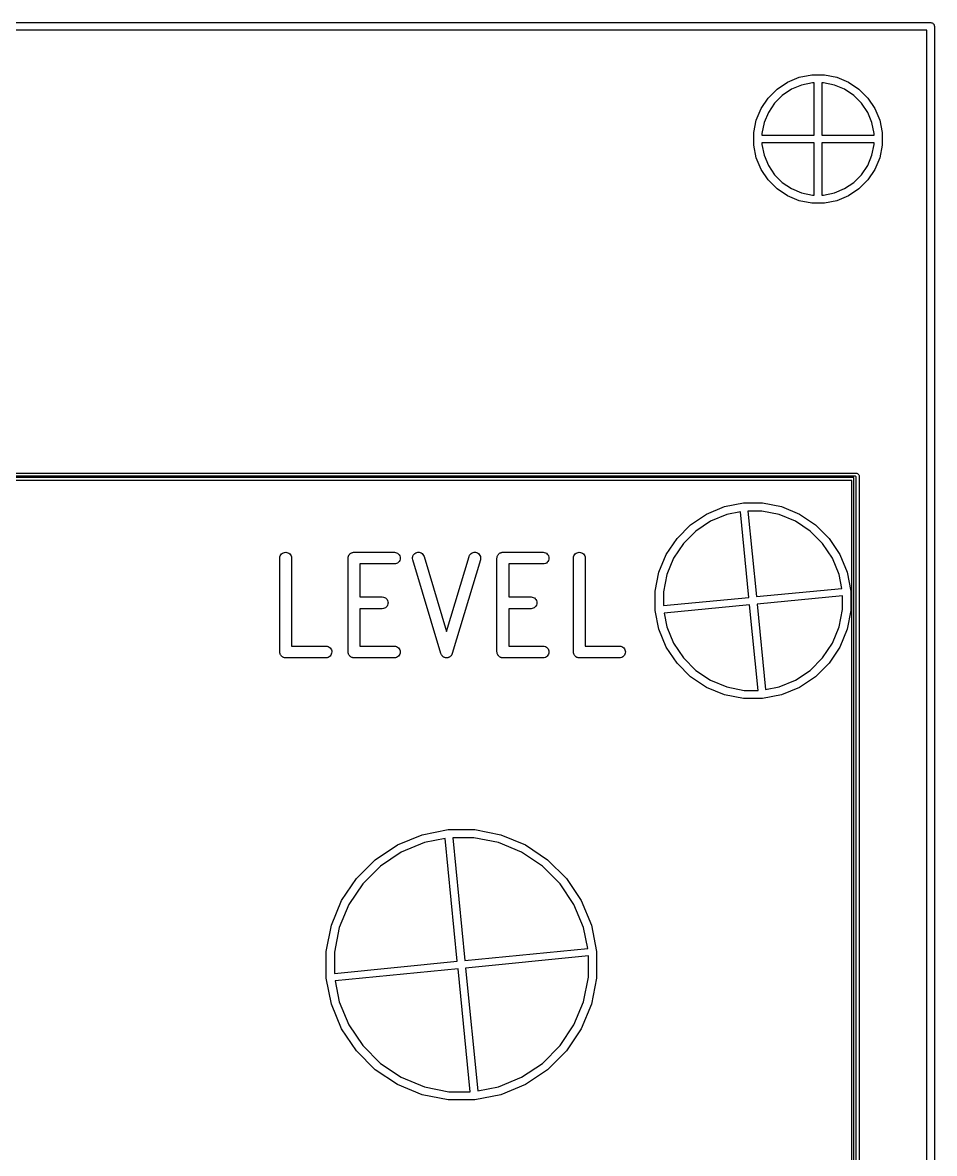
# Model space of a CAD drawing. Extents: x 17 to 118, y -205 to -5.
# Drawn here: x 93.23 to 117.52, y -34.71 to -4.58 of the extents above; entities that cross this region are included whole.
import ezdxf

# ---------------------------------------------------------------- set-up
doc = ezdxf.new("R2010")
doc.units = 0
doc.layers.add('BLACK', color=7, linetype='CONTINUOUS')

msp = doc.modelspace()

# ---------------------------------------------------------------- linework, layer by layer
at = {"layer": 'BLACK', "linetype": 'CONTINUOUS'}
for p, q in [((17.4266, -4.5816), (117.417, -4.5816)), ((117.322, -4.7816), (17.5217, -4.7816)), ((117.322, -204.582), (117.322, -4.7816)), ((117.417, -4.5816), (117.422, -4.5811)), ((117.422, -4.5811), (117.427, -4.5816)), ((117.427, -4.5816), (117.441, -4.5831)), ((117.441, -4.5831), (117.46, -4.5888)), ((117.46, -4.5888), (117.478, -4.5981)), ((117.478, -4.5981), (117.493, -4.6106)), ((117.493, -4.6106), (117.505, -4.6258)), ((117.505, -4.6258), (117.515, -4.6432)), ((117.515, -4.6432), (117.52, -4.662)), ((117.52, -4.662), (117.522, -4.6816)), ((117.522, -4.6816), (117.522, -4.6865)), ((117.522, -4.6865), (117.522, -204.677)), ((113.922, -6.0357), (114.253, -5.9699)), ((114.253, -5.9699), (114.59, -5.9699)), ((114.59, -5.9699), (114.921, -6.0357)), ((113.331, -6.352), (113.611, -6.1647)), ((113.611, -6.1647), (113.922, -6.0357)), ((113.986, -6.2462), (113.715, -6.3587)), ((114.275, -6.1888), (113.986, -6.2462)), ((114.322, -6.1888), (114.275, -6.1888)), ((114.322, -7.5816), (114.322, -6.1888)), ((114.522, -6.1888), (114.522, -7.5816)), ((114.569, -6.1888), (114.522, -6.1888)), ((114.857, -6.2462), (114.569, -6.1888)), ((115.129, -6.3587), (114.857, -6.2462)), ((114.921, -6.0357), (115.233, -6.1647)), ((115.233, -6.1647), (115.513, -6.352)), ((112.905, -6.8708), (113.092, -6.5905)), ((113.092, -6.5905), (113.331, -6.352)), ((113.47, -6.5221), (113.262, -6.73)), ((113.715, -6.3587), (113.47, -6.5221)), ((115.373, -6.5221), (115.129, -6.3587)), ((115.581, -6.73), (115.373, -6.5221)), ((115.513, -6.352), (115.751, -6.5905)), ((115.751, -6.5905), (115.939, -6.8708)), ((112.776, -7.1823), (112.905, -6.8708)), ((113.262, -6.73), (113.099, -6.9745)), ((115.745, -6.9745), (115.581, -6.73)), ((115.939, -6.8708), (116.068, -7.1823)), ((112.71, -7.513), (112.776, -7.1823)), ((113.099, -6.9745), (112.986, -7.2462)), ((115.857, -7.2462), (115.745, -6.9745)), ((116.068, -7.1823), (116.133, -7.513)), ((112.71, -7.8502), (112.71, -7.513)), ((112.986, -7.2462), (112.929, -7.5346)), ((115.914, -7.5346), (115.857, -7.2462)), ((116.133, -7.513), (116.133, -7.8502)), ((112.929, -7.5346), (112.929, -7.5816)), ((112.929, -7.5816), (114.322, -7.5816)), ((112.929, -7.7816), (112.929, -7.8286)), ((114.322, -7.7816), (112.929, -7.7816)), ((112.929, -7.8286), (112.986, -8.1171)), ((114.322, -9.1744), (114.322, -7.7816)), ((114.522, -7.5816), (115.914, -7.5816)), ((114.522, -7.7816), (114.522, -9.1744)), ((115.914, -7.7816), (114.522, -7.7816)), ((115.857, -8.1171), (115.914, -7.8286)), ((115.914, -7.5816), (115.914, -7.5346)), ((115.914, -7.8286), (115.914, -7.7816)), ((112.776, -8.1809), (112.71, -7.8502)), ((112.986, -8.1171), (113.099, -8.3887)), ((115.745, -8.3887), (115.857, -8.1171)), ((116.133, -7.8502), (116.068, -8.1809)), ((112.905, -8.4924), (112.776, -8.1809)), ((113.099, -8.3887), (113.262, -8.6332)), ((115.581, -8.6332), (115.745, -8.3887)), ((116.068, -8.1809), (115.939, -8.4924)), ((113.092, -8.7728), (112.905, -8.4924)), ((113.262, -8.6332), (113.47, -8.8411)), ((115.373, -8.8411), (115.581, -8.6332)), ((115.939, -8.4924), (115.751, -8.7728)), ((113.331, -9.0112), (113.092, -8.7728)), ((113.611, -9.1985), (113.331, -9.0112)), ((113.47, -8.8411), (113.715, -9.0045)), ((113.715, -9.0045), (113.986, -9.117)), ((114.857, -9.117), (115.129, -9.0045)), ((115.129, -9.0045), (115.373, -8.8411)), ((115.513, -9.0112), (115.233, -9.1985)), ((115.751, -8.7728), (115.513, -9.0112)), ((113.922, -9.3276), (113.611, -9.1985)), ((114.253, -9.3933), (113.922, -9.3276)), ((113.986, -9.117), (114.275, -9.1744)), ((114.275, -9.1744), (114.322, -9.1744)), ((114.522, -9.1744), (114.569, -9.1744)), ((114.569, -9.1744), (114.857, -9.117)), ((114.921, -9.3276), (114.59, -9.3933)), ((115.233, -9.1985), (114.921, -9.3276)), ((114.59, -9.3933), (114.253, -9.3933)), ((19.4266, -16.5816), (115.417, -16.5816)), ((19.4312, -16.655), (115.399, -16.655)), ((115.375, -16.705), (19.455, -16.705)), ((115.322, -16.7816), (19.5217, -16.7816)), ((115.322, -128.789), (115.322, -16.7816)), ((115.375, -142.215), (115.375, -16.705)), ((115.399, -16.655), (115.4, -16.6549)), ((115.4, -16.6549), (115.401, -16.655)), ((115.401, -16.655), (115.401, -16.655)), ((115.401, -16.655), (115.405, -16.6554)), ((115.405, -16.6554), (115.41, -16.6568)), ((115.41, -16.6568), (115.414, -16.6591)), ((115.414, -16.6591), (115.418, -16.6622)), ((115.417, -16.5816), (115.422, -16.5811)), ((115.418, -16.6622), (115.421, -16.666)), ((115.421, -16.666), (115.423, -16.6704)), ((115.422, -16.5811), (115.427, -16.5816)), ((115.423, -16.6704), (115.425, -16.6751)), ((115.425, -16.6751), (115.425, -16.68)), ((115.425, -16.68), (115.425, -16.6812)), ((115.425, -16.6812), (115.425, -142.239)), ((115.427, -16.5816), (115.441, -16.5831)), ((115.441, -16.5831), (115.46, -16.5888)), ((115.46, -16.5888), (115.478, -16.5981)), ((115.478, -16.5981), (115.493, -16.6106)), ((115.493, -16.6106), (115.505, -16.6258)), ((115.505, -16.6258), (115.515, -16.6432)), ((115.515, -16.6432), (115.52, -16.662)), ((115.52, -16.662), (115.522, -16.6816)), ((115.522, -16.6816), (115.522, -16.6865)), ((115.522, -16.6865), (115.522, -128.884)), ((111.929, -17.4775), (112.433, -17.3773)), ((112.433, -17.3773), (112.947, -17.3773)), ((112.947, -17.3773), (113.45, -17.4775)), ((111.028, -17.9594), (111.455, -17.6741)), ((111.455, -17.6741), (111.929, -17.4775)), ((111.993, -17.6881), (111.558, -17.8681)), ((112.356, -17.6159), (111.993, -17.6881)), ((112.58, -19.8947), (112.356, -17.6159)), ((112.555, -17.5963), (112.78, -19.8757)), ((112.925, -17.5963), (112.555, -17.5963)), ((113.387, -17.6881), (112.925, -17.5963)), ((113.821, -17.8681), (113.387, -17.6881)), ((113.45, -17.4775), (113.925, -17.6741)), ((113.925, -17.6741), (114.352, -17.9594)), ((110.665, -18.3226), (111.028, -17.9594)), ((111.558, -17.8681), (111.167, -18.1295)), ((114.212, -18.1295), (113.821, -17.8681)), ((114.352, -17.9594), (114.715, -18.3226)), ((110.379, -18.7497), (110.665, -18.3226)), ((111.167, -18.1295), (110.835, -18.4622)), ((114.545, -18.4622), (114.212, -18.1295)), ((114.715, -18.3226), (115, -18.7497)), ((110.835, -18.4622), (110.573, -18.8534)), ((114.806, -18.8534), (114.545, -18.4622)), ((100.084, -18.8469), (100.087, -18.8166)), ((100.084, -18.8491), (100.084, -18.8469)), ((100.084, -21.3491), (100.084, -18.8491)), ((100.087, -18.8166), (100.096, -18.7875)), ((100.096, -18.7875), (100.111, -18.7608)), ((100.111, -18.7608), (100.131, -18.7374)), ((100.131, -18.7374), (100.154, -18.7183)), ((100.154, -18.7183), (100.181, -18.7042)), ((100.181, -18.7042), (100.211, -18.6956)), ((100.211, -18.6956), (100.241, -18.6928)), ((100.241, -18.6928), (100.271, -18.696)), ((100.271, -18.696), (100.3, -18.705)), ((100.3, -18.705), (100.327, -18.7195)), ((100.327, -18.7195), (100.351, -18.739)), ((100.351, -18.739), (100.37, -18.7626)), ((100.37, -18.7626), (100.384, -18.7895)), ((100.384, -18.7895), (100.393, -18.8187)), ((100.393, -18.8187), (100.396, -18.8491)), ((100.396, -18.8491), (100.396, -21.1928)), ((101.905, -18.8469), (101.907, -18.8322)), ((101.905, -18.8479), (101.905, -18.8469)), ((101.905, -18.848), (101.905, -18.8479)), ((101.905, -18.8491), (101.905, -18.848)), ((101.905, -18.848), (101.905, -18.848)), ((101.905, -21.3491), (101.905, -18.8491)), ((101.907, -18.8322), (101.908, -18.8176)), ((101.908, -18.8171), (101.909, -18.8166)), ((101.908, -18.8176), (101.908, -18.8171)), ((101.909, -18.8166), (101.913, -18.8025)), ((101.913, -18.8025), (101.917, -18.7885)), ((101.917, -18.7885), (101.918, -18.788)), ((101.918, -18.7875), (101.925, -18.7746)), ((101.918, -18.788), (101.918, -18.7875)), ((101.925, -18.7746), (101.932, -18.7617)), ((101.932, -18.7608), (101.942, -18.7495)), ((101.932, -18.7613), (101.932, -18.7608)), ((101.932, -18.7617), (101.932, -18.7613)), ((101.942, -18.7495), (101.951, -18.7382)), ((101.951, -18.7382), (101.952, -18.7378)), ((101.952, -18.7374), (101.963, -18.7282)), ((101.952, -18.7378), (101.952, -18.7374)), ((101.963, -18.7282), (101.975, -18.7189)), ((101.975, -18.7187), (101.976, -18.7183)), ((101.975, -18.7189), (101.975, -18.7187)), ((101.976, -18.7183), (101.989, -18.7115)), ((101.989, -18.7115), (102.002, -18.7046)), ((102.002, -18.7044), (102.003, -18.7042)), ((102.002, -18.7046), (102.002, -18.7044)), ((102.003, -18.7042), (102.017, -18.7)), ((102.017, -18.7), (102.031, -18.6958)), ((102.031, -18.6958), (102.032, -18.6957)), ((102.032, -18.6956), (102.047, -18.6942)), ((102.032, -18.6957), (102.032, -18.6956)), ((102.047, -18.6942), (102.061, -18.6928)), ((102.061, -18.6928), (103.133, -18.6928)), ((103.133, -18.6928), (103.135, -18.6928)), ((103.135, -18.6928), (103.165, -18.6962)), ((103.165, -18.6962), (103.194, -18.7054)), ((103.219, -18.9792), (103.192, -18.9935)), ((103.194, -18.7054), (103.221, -18.7201)), ((103.243, -18.9599), (103.219, -18.9792)), ((103.221, -18.7201), (103.244, -18.7397)), ((103.262, -18.9364), (103.243, -18.9599)), ((103.244, -18.7397), (103.264, -18.7635)), ((103.277, -18.9096), (103.262, -18.9364)), ((103.264, -18.7635), (103.278, -18.7905)), ((103.286, -18.8805), (103.277, -18.9096)), ((103.278, -18.7905), (103.286, -18.8198)), ((103.286, -18.8198), (103.289, -18.8501)), ((103.289, -18.8501), (103.286, -18.8805)), ((103.62, -18.8314), (103.627, -18.8015)), ((103.62, -18.8619), (103.62, -18.8314)), ((103.625, -18.8919), (103.62, -18.8619)), ((103.626, -18.894), (103.625, -18.8919)), ((104.376, -21.394), (103.626, -18.894)), ((103.627, -18.8015), (103.639, -18.7735)), ((103.639, -18.7735), (103.656, -18.7484)), ((103.656, -18.7484), (103.678, -18.7271)), ((103.678, -18.7271), (103.703, -18.7105)), ((103.703, -18.7105), (103.732, -18.6991)), ((103.732, -18.6991), (103.762, -18.6934)), ((103.762, -18.6934), (103.792, -18.6937)), ((103.792, -18.6937), (103.822, -18.6999)), ((103.822, -18.6999), (103.85, -18.7117)), ((103.85, -18.7117), (103.875, -18.7288)), ((103.875, -18.7288), (103.897, -18.7505)), ((103.897, -18.7505), (103.914, -18.7759)), ((103.914, -18.7759), (103.925, -18.8042)), ((103.925, -18.8042), (104.526, -20.8053)), ((104.526, -20.8053), (105.126, -18.8042)), ((105.425, -18.894), (104.675, -21.394)), ((105.126, -18.8042), (105.127, -18.8021)), ((105.127, -18.8021), (105.139, -18.774)), ((105.139, -18.774), (105.156, -18.7488)), ((105.156, -18.7488), (105.178, -18.7275)), ((105.178, -18.7275), (105.203, -18.7107)), ((105.203, -18.7107), (105.231, -18.6992)), ((105.231, -18.6992), (105.261, -18.6935)), ((105.261, -18.6935), (105.292, -18.6936)), ((105.292, -18.6936), (105.322, -18.6997)), ((105.322, -18.6997), (105.35, -18.7115)), ((105.35, -18.7115), (105.375, -18.7285)), ((105.375, -18.7285), (105.397, -18.7501)), ((105.397, -18.7501), (105.413, -18.7755)), ((105.413, -18.7755), (105.425, -18.8036)), ((105.425, -18.8036), (105.431, -18.8335)), ((105.431, -18.864), (105.425, -18.894)), ((105.431, -18.8335), (105.431, -18.864)), ((105.869, -18.8469), (105.871, -18.8322)), ((105.869, -18.8479), (105.869, -18.8469)), ((105.869, -18.848), (105.869, -18.8479)), ((105.869, -18.8491), (105.869, -18.848)), ((105.869, -18.848), (105.869, -18.848)), ((105.869, -21.3491), (105.869, -18.8491)), ((105.871, -18.8322), (105.873, -18.8176)), ((105.873, -18.8166), (105.877, -18.8025)), ((105.873, -18.8171), (105.873, -18.8166)), ((105.873, -18.8176), (105.873, -18.8171)), ((105.877, -18.8025), (105.882, -18.7885)), ((105.882, -18.7875), (105.889, -18.7746)), ((105.882, -18.788), (105.882, -18.7875)), ((105.882, -18.7885), (105.882, -18.788)), ((105.889, -18.7746), (105.896, -18.7617)), ((105.896, -18.7613), (105.897, -18.7608)), ((105.896, -18.7617), (105.896, -18.7613)), ((105.897, -18.7608), (105.906, -18.7495)), ((105.906, -18.7495), (105.916, -18.7382)), ((105.916, -18.7374), (105.928, -18.7282)), ((105.916, -18.7378), (105.916, -18.7374)), ((105.916, -18.7382), (105.916, -18.7378)), ((105.928, -18.7282), (105.939, -18.7189)), ((105.939, -18.7189), (105.94, -18.7187)), ((105.94, -18.7183), (105.953, -18.7115)), ((105.94, -18.7187), (105.94, -18.7183)), ((105.953, -18.7115), (105.966, -18.7046)), ((105.966, -18.7046), (105.967, -18.7044)), ((105.967, -18.7042), (105.981, -18.7)), ((105.967, -18.7044), (105.967, -18.7042)), ((105.981, -18.7), (105.995, -18.6958)), ((105.995, -18.6958), (105.996, -18.6957)), ((105.996, -18.6956), (106.011, -18.6942)), ((105.996, -18.6957), (105.996, -18.6956)), ((106.011, -18.6942), (106.026, -18.6928)), ((106.026, -18.6928), (107.097, -18.6928)), ((107.097, -18.6928), (107.099, -18.6928)), ((107.099, -18.6928), (107.13, -18.6962)), ((107.13, -18.6962), (107.159, -18.7054)), ((107.184, -18.9792), (107.157, -18.9935)), ((107.159, -18.7054), (107.185, -18.7201)), ((107.207, -18.9599), (107.184, -18.9792)), ((107.185, -18.7201), (107.209, -18.7397)), ((107.227, -18.9364), (107.207, -18.9599)), ((107.209, -18.7397), (107.228, -18.7635)), ((107.241, -18.9096), (107.227, -18.9364)), ((107.228, -18.7635), (107.242, -18.7905)), ((107.25, -18.8805), (107.241, -18.9096)), ((107.242, -18.7905), (107.251, -18.8198)), ((107.253, -18.8501), (107.25, -18.8805)), ((107.251, -18.8198), (107.253, -18.8501)), ((107.905, -18.8469), (107.909, -18.8166)), ((107.905, -18.8491), (107.905, -18.8469)), ((107.905, -21.3491), (107.905, -18.8491)), ((107.909, -18.8166), (107.918, -18.7875)), ((107.918, -18.7875), (107.932, -18.7608)), ((107.932, -18.7608), (107.952, -18.7374)), ((107.952, -18.7374), (107.976, -18.7183)), ((107.976, -18.7183), (108.003, -18.7042)), ((108.003, -18.7042), (108.032, -18.6956)), ((108.032, -18.6956), (108.062, -18.6928)), ((108.062, -18.6928), (108.093, -18.696)), ((108.093, -18.696), (108.122, -18.705)), ((108.122, -18.705), (108.149, -18.7195)), ((108.149, -18.7195), (108.172, -18.739)), ((108.172, -18.739), (108.191, -18.7626)), ((108.191, -18.7626), (108.206, -18.7895)), ((108.206, -18.7895), (108.215, -18.8187)), ((108.215, -18.8187), (108.218, -18.8491)), ((108.218, -18.8491), (108.218, -21.1928)), ((110.183, -19.2242), (110.379, -18.7497)), ((110.573, -18.8534), (110.393, -19.288)), ((114.986, -19.288), (114.806, -18.8534)), ((115, -18.7497), (115.197, -19.2242)), ((103.133, -19.0053), (102.218, -19.0053)), ((102.218, -19.0053), (102.218, -19.8833)), ((103.163, -19.0023), (103.133, -19.0053)), ((103.192, -18.9935), (103.163, -19.0023)), ((107.097, -19.0053), (106.182, -19.0053)), ((106.182, -19.0053), (106.182, -19.8833)), ((107.127, -19.0023), (107.097, -19.0053)), ((107.157, -18.9935), (107.127, -19.0023)), ((110.082, -19.7279), (110.183, -19.2242)), ((115.197, -19.2242), (115.297, -19.7279)), ((110.393, -19.288), (110.301, -19.7495)), ((115.06, -19.6572), (114.986, -19.288)), ((102.218, -19.8833), (102.811, -19.8833)), ((102.811, -19.8833), (102.814, -19.8833)), ((102.814, -19.8833), (102.844, -19.8867)), ((106.182, -19.8833), (106.776, -19.8833)), ((106.776, -19.8833), (106.778, -19.8833)), ((106.778, -19.8833), (106.808, -19.8867)), ((110.082, -20.2415), (110.082, -19.7279)), ((110.301, -19.7495), (110.301, -20.1131)), ((112.78, -19.8757), (115.06, -19.6572)), ((115.078, -19.8563), (112.799, -20.0747)), ((115.078, -20.22), (115.078, -19.8563)), ((115.297, -19.7279), (115.297, -20.2415)), ((102.871, -20.184), (102.842, -20.1928)), ((102.844, -19.8867), (102.873, -19.8959)), ((102.898, -20.1697), (102.871, -20.184)), ((102.873, -19.8959), (102.9, -19.9106)), ((102.921, -20.1504), (102.898, -20.1697)), ((102.9, -19.9106), (102.923, -19.9302)), ((102.941, -20.1269), (102.921, -20.1504)), ((102.923, -19.9302), (102.942, -19.954)), ((102.955, -20.1001), (102.941, -20.1269)), ((102.942, -19.954), (102.956, -19.981)), ((102.964, -20.0709), (102.955, -20.1001)), ((102.956, -19.981), (102.965, -20.0103)), ((102.968, -20.0406), (102.964, -20.0709)), ((102.965, -20.0103), (102.968, -20.0406)), ((106.835, -20.184), (106.806, -20.1928)), ((106.808, -19.8867), (106.837, -19.8959)), ((106.862, -20.1697), (106.835, -20.184)), ((106.837, -19.8959), (106.864, -19.9106)), ((106.886, -20.1504), (106.862, -20.1697)), ((106.864, -19.9106), (106.887, -19.9302)), ((106.905, -20.1269), (106.886, -20.1504)), ((106.887, -19.9302), (106.906, -19.954)), ((106.92, -20.1001), (106.905, -20.1269)), ((106.906, -19.954), (106.92, -19.981)), ((106.92, -19.981), (106.929, -20.0103)), ((106.929, -20.0709), (106.92, -20.1001)), ((106.929, -20.0103), (106.932, -20.0406)), ((106.932, -20.0406), (106.929, -20.0709)), ((110.301, -20.1131), (112.58, -19.8947)), ((112.6, -20.0938), (110.32, -20.3123)), ((112.825, -22.3732), (112.6, -20.0938)), ((112.799, -20.0747), (113.024, -22.3536)), ((102.811, -20.1958), (102.218, -20.1958)), ((102.218, -20.1958), (102.218, -21.1928)), ((102.842, -20.1928), (102.811, -20.1958)), ((106.776, -20.1958), (106.182, -20.1958)), ((106.182, -20.1958), (106.182, -21.1928)), ((106.806, -20.1928), (106.776, -20.1958)), ((110.183, -20.7453), (110.082, -20.2415)), ((110.32, -20.3123), (110.393, -20.6814)), ((114.986, -20.6814), (115.078, -20.22)), ((115.297, -20.2415), (115.197, -20.7453)), ((110.379, -21.2198), (110.183, -20.7453)), ((110.393, -20.6814), (110.573, -21.1161)), ((114.806, -21.1161), (114.986, -20.6814)), ((115.197, -20.7453), (115, -21.2198)), ((100.085, -21.3637), (100.084, -21.3491)), ((100.086, -21.3783), (100.085, -21.3637)), ((100.087, -21.3789), (100.086, -21.3783)), ((100.087, -21.3794), (100.087, -21.3789)), ((100.091, -21.3935), (100.087, -21.3794)), ((100.396, -21.1928), (101.311, -21.1928)), ((101.311, -21.1928), (101.314, -21.1928)), ((101.314, -21.1928), (101.344, -21.1962)), ((101.344, -21.1962), (101.373, -21.2054)), ((101.373, -21.2054), (101.4, -21.2201)), ((101.4, -21.2201), (101.423, -21.2397)), ((101.423, -21.2397), (101.442, -21.2635)), ((101.442, -21.2635), (101.456, -21.2905)), ((101.464, -21.3805), (101.455, -21.4096)), ((101.456, -21.2905), (101.465, -21.3198)), ((101.468, -21.3501), (101.464, -21.3805)), ((101.465, -21.3198), (101.468, -21.3501)), ((101.907, -21.3637), (101.905, -21.3491)), ((101.908, -21.3783), (101.907, -21.3637)), ((101.908, -21.3789), (101.908, -21.3783)), ((101.908, -21.3794), (101.908, -21.3789)), ((101.912, -21.3935), (101.908, -21.3794)), ((102.218, -21.1928), (103.133, -21.1928)), ((103.133, -21.1928), (103.135, -21.1928)), ((103.135, -21.1928), (103.165, -21.1962)), ((103.165, -21.1962), (103.194, -21.2054)), ((103.194, -21.2054), (103.221, -21.2201)), ((103.221, -21.2201), (103.244, -21.2397)), ((103.244, -21.2397), (103.264, -21.2635)), ((103.264, -21.2635), (103.278, -21.2905)), ((103.286, -21.3805), (103.277, -21.4096)), ((103.278, -21.2905), (103.286, -21.3198)), ((103.286, -21.3198), (103.289, -21.3501)), ((103.289, -21.3501), (103.286, -21.3805)), ((105.871, -21.3637), (105.869, -21.3491)), ((105.872, -21.3783), (105.871, -21.3637)), ((105.872, -21.3789), (105.872, -21.3783)), ((105.872, -21.3794), (105.872, -21.3789)), ((105.877, -21.3935), (105.872, -21.3794)), ((106.182, -21.1928), (107.097, -21.1928)), ((107.097, -21.1928), (107.099, -21.1928)), ((107.099, -21.1928), (107.13, -21.1962)), ((107.13, -21.1962), (107.159, -21.2054)), ((107.159, -21.2054), (107.185, -21.2201)), ((107.185, -21.2201), (107.209, -21.2397)), ((107.209, -21.2397), (107.228, -21.2635)), ((107.228, -21.2635), (107.242, -21.2905)), ((107.25, -21.3805), (107.241, -21.4096)), ((107.242, -21.2905), (107.251, -21.3198)), ((107.253, -21.3501), (107.25, -21.3805)), ((107.251, -21.3198), (107.253, -21.3501)), ((107.907, -21.3637), (107.905, -21.3491)), ((107.908, -21.3783), (107.907, -21.3637)), ((107.908, -21.3789), (107.908, -21.3783)), ((107.908, -21.3794), (107.908, -21.3789)), ((107.912, -21.3935), (107.908, -21.3794)), ((108.218, -21.1928), (109.133, -21.1928)), ((109.133, -21.1928), (109.135, -21.1928)), ((109.135, -21.1928), (109.165, -21.1962)), ((109.165, -21.1962), (109.194, -21.2054)), ((109.194, -21.2054), (109.221, -21.2201)), ((109.221, -21.2201), (109.244, -21.2397)), ((109.244, -21.2397), (109.264, -21.2635)), ((109.264, -21.2635), (109.278, -21.2905)), ((109.286, -21.3805), (109.277, -21.4096)), ((109.278, -21.2905), (109.286, -21.3198)), ((109.286, -21.3198), (109.289, -21.3501)), ((109.289, -21.3501), (109.286, -21.3805)), ((110.665, -21.6468), (110.379, -21.2198)), ((110.573, -21.1161), (110.835, -21.5073)), ((114.545, -21.5073), (114.806, -21.1161)), ((115, -21.2198), (114.715, -21.6468)), ((100.095, -21.4076), (100.091, -21.3935)), ((100.095, -21.4081), (100.095, -21.4076)), ((100.095, -21.4086), (100.095, -21.4081)), ((100.102, -21.4216), (100.095, -21.4086)), ((100.109, -21.4346), (100.102, -21.4216)), ((100.11, -21.435), (100.109, -21.4346)), ((100.11, -21.4355), (100.11, -21.435)), ((100.119, -21.4469), (100.11, -21.4355)), ((100.128, -21.4584), (100.119, -21.4469)), ((100.129, -21.4587), (100.128, -21.4584)), ((100.129, -21.4592), (100.129, -21.4587)), ((100.14, -21.4685), (100.129, -21.4592)), ((100.152, -21.478), (100.14, -21.4685)), ((100.152, -21.4782), (100.152, -21.478)), ((100.153, -21.4786), (100.152, -21.4782)), ((100.165, -21.4856), (100.153, -21.4786)), ((100.178, -21.4927), (100.165, -21.4856)), ((100.179, -21.4928), (100.178, -21.4927)), ((100.179, -21.4931), (100.179, -21.4928)), ((100.193, -21.4974), (100.179, -21.4931)), ((100.207, -21.5019), (100.193, -21.4974)), ((100.208, -21.502), (100.207, -21.5019)), ((100.208, -21.5021), (100.208, -21.502)), ((100.223, -21.5036), (100.208, -21.5021)), ((100.238, -21.5053), (100.223, -21.5036)), ((100.239, -21.5053), (100.238, -21.5053)), ((100.24, -21.5053), (100.239, -21.5053)), ((100.239, -21.5053), (100.239, -21.5053)), ((100.239, -21.5053), (100.239, -21.5053)), ((101.311, -21.5053), (100.24, -21.5053)), ((101.342, -21.5023), (101.311, -21.5053)), ((101.371, -21.4935), (101.342, -21.5023)), ((101.398, -21.4792), (101.371, -21.4935)), ((101.421, -21.4599), (101.398, -21.4792)), ((101.441, -21.4364), (101.421, -21.4599)), ((101.455, -21.4096), (101.441, -21.4364)), ((101.916, -21.4076), (101.912, -21.3935)), ((101.917, -21.4081), (101.916, -21.4076)), ((101.917, -21.4086), (101.917, -21.4081)), ((101.924, -21.4216), (101.917, -21.4086)), ((101.931, -21.4346), (101.924, -21.4216)), ((101.931, -21.435), (101.931, -21.4346)), ((101.931, -21.4355), (101.931, -21.435)), ((101.94, -21.4469), (101.931, -21.4355)), ((101.95, -21.4584), (101.94, -21.4469)), ((101.95, -21.4587), (101.95, -21.4584)), ((101.95, -21.4592), (101.95, -21.4587)), ((101.962, -21.4685), (101.95, -21.4592)), ((101.973, -21.478), (101.962, -21.4685)), ((101.974, -21.4782), (101.973, -21.478)), ((101.974, -21.4786), (101.974, -21.4782)), ((101.987, -21.4856), (101.974, -21.4786)), ((102, -21.4927), (101.987, -21.4856)), ((102, -21.4928), (102, -21.4927)), ((102.001, -21.4931), (102, -21.4928)), ((102.015, -21.4974), (102.001, -21.4931)), ((102.029, -21.5019), (102.015, -21.4974)), ((102.029, -21.502), (102.029, -21.5019)), ((102.03, -21.5021), (102.029, -21.502)), ((102.045, -21.5036), (102.03, -21.5021)), ((102.059, -21.5053), (102.045, -21.5036)), ((102.06, -21.5053), (102.059, -21.5053)), ((102.061, -21.5053), (102.06, -21.5053)), ((102.06, -21.5053), (102.06, -21.5053)), ((102.06, -21.5053), (102.06, -21.5053)), ((103.133, -21.5053), (102.061, -21.5053)), ((103.163, -21.5023), (103.133, -21.5053)), ((103.192, -21.4935), (103.163, -21.5023)), ((103.219, -21.4792), (103.192, -21.4935)), ((103.243, -21.4599), (103.219, -21.4792)), ((103.262, -21.4364), (103.243, -21.4599)), ((103.277, -21.4096), (103.262, -21.4364)), ((104.376, -21.3942), (104.376, -21.394)), ((104.376, -21.3945), (104.376, -21.3942)), ((104.382, -21.4083), (104.376, -21.3945)), ((104.388, -21.4222), (104.382, -21.4083)), ((104.388, -21.4224), (104.388, -21.4222)), ((104.388, -21.4227), (104.388, -21.4224)), ((104.396, -21.4351), (104.388, -21.4227)), ((104.404, -21.4476), (104.396, -21.4351)), ((104.405, -21.4478), (104.404, -21.4476)), ((104.405, -21.448), (104.405, -21.4478)), ((104.415, -21.4586), (104.405, -21.448)), ((104.426, -21.4693), (104.415, -21.4586)), ((104.426, -21.4694), (104.426, -21.4693)), ((104.426, -21.4696), (104.426, -21.4694)), ((104.439, -21.4781), (104.426, -21.4696)), ((104.451, -21.4864), (104.439, -21.4781)), ((104.451, -21.4865), (104.451, -21.4864)), ((104.452, -21.4866), (104.451, -21.4865)), ((104.465, -21.4924), (104.452, -21.4866)), ((104.479, -21.4982), (104.465, -21.4924)), ((104.479, -21.4983), (104.479, -21.4982)), ((104.48, -21.4984), (104.479, -21.4983)), ((104.494, -21.5014), (104.48, -21.4984)), ((104.509, -21.5044), (104.494, -21.5014)), ((104.51, -21.5045), (104.509, -21.5044)), ((104.509, -21.5044), (104.509, -21.5044)), ((104.524, -21.5046), (104.51, -21.5045)), ((104.54, -21.5047), (104.524, -21.5046)), ((104.555, -21.5018), (104.54, -21.5046)), ((104.54, -21.5046), (104.54, -21.5046)), ((104.54, -21.5046), (104.54, -21.5047)), ((104.569, -21.499), (104.555, -21.5018)), ((104.57, -21.4989), (104.569, -21.499)), ((104.584, -21.4932), (104.57, -21.4989)), ((104.57, -21.4989), (104.57, -21.4989)), ((104.598, -21.4876), (104.584, -21.4932)), ((104.611, -21.4792), (104.598, -21.4874)), ((104.598, -21.4874), (104.598, -21.4875)), ((104.598, -21.4875), (104.598, -21.4876)), ((104.623, -21.471), (104.611, -21.4792)), ((104.624, -21.4708), (104.623, -21.471)), ((104.634, -21.4602), (104.624, -21.4707)), ((104.624, -21.4707), (104.624, -21.4708)), ((104.645, -21.4497), (104.634, -21.4602)), ((104.654, -21.4368), (104.645, -21.4493)), ((104.645, -21.4493), (104.645, -21.4495)), ((104.645, -21.4495), (104.645, -21.4497)), ((104.662, -21.4246), (104.654, -21.4368)), ((104.663, -21.4243), (104.662, -21.4246)), ((104.669, -21.4102), (104.663, -21.4241)), ((104.663, -21.4241), (104.663, -21.4243)), ((104.674, -21.3966), (104.669, -21.4102)), ((104.675, -21.3963), (104.674, -21.3966)), ((104.675, -21.394), (104.675, -21.396)), ((104.675, -21.396), (104.675, -21.3963)), ((105.881, -21.4076), (105.877, -21.3935)), ((105.881, -21.4081), (105.881, -21.4076)), ((105.881, -21.4086), (105.881, -21.4081)), ((105.888, -21.4216), (105.881, -21.4086)), ((105.895, -21.4346), (105.888, -21.4216)), ((105.895, -21.435), (105.895, -21.4346)), ((105.895, -21.4355), (105.895, -21.435)), ((105.905, -21.4469), (105.895, -21.4355)), ((105.914, -21.4584), (105.905, -21.4469)), ((105.914, -21.4587), (105.914, -21.4584)), ((105.915, -21.4592), (105.914, -21.4587)), ((105.926, -21.4685), (105.915, -21.4592)), ((105.937, -21.478), (105.926, -21.4685)), ((105.938, -21.4782), (105.937, -21.478)), ((105.938, -21.4786), (105.938, -21.4782)), ((105.951, -21.4856), (105.938, -21.4786)), ((105.964, -21.4927), (105.951, -21.4856)), ((105.965, -21.4928), (105.964, -21.4927)), ((105.965, -21.4931), (105.965, -21.4928)), ((105.979, -21.4974), (105.965, -21.4931)), ((105.993, -21.5019), (105.979, -21.4974)), ((105.994, -21.502), (105.993, -21.5019)), ((105.994, -21.5021), (105.994, -21.502)), ((106.009, -21.5036), (105.994, -21.5021)), ((106.023, -21.5053), (106.009, -21.5036)), ((106.024, -21.5053), (106.023, -21.5053)), ((106.025, -21.5053), (106.024, -21.5053)), ((106.026, -21.5053), (106.025, -21.5053)), ((106.025, -21.5053), (106.025, -21.5053)), ((107.097, -21.5053), (106.026, -21.5053)), ((107.127, -21.5023), (107.097, -21.5053)), ((107.157, -21.4935), (107.127, -21.5023)), ((107.184, -21.4792), (107.157, -21.4935)), ((107.207, -21.4599), (107.184, -21.4792)), ((107.227, -21.4364), (107.207, -21.4599)), ((107.241, -21.4096), (107.227, -21.4364)), ((107.916, -21.4076), (107.912, -21.3935)), ((107.917, -21.4081), (107.916, -21.4076)), ((107.917, -21.4086), (107.917, -21.4081)), ((107.924, -21.4216), (107.917, -21.4086)), ((107.931, -21.4346), (107.924, -21.4216)), ((107.931, -21.435), (107.931, -21.4346)), ((107.931, -21.4355), (107.931, -21.435)), ((107.94, -21.4469), (107.931, -21.4355)), ((107.95, -21.4584), (107.94, -21.4469)), ((107.95, -21.4587), (107.95, -21.4584)), ((107.95, -21.4592), (107.95, -21.4587)), ((107.962, -21.4685), (107.95, -21.4592)), ((107.973, -21.478), (107.962, -21.4685)), ((107.974, -21.4782), (107.973, -21.478)), ((107.974, -21.4786), (107.974, -21.4782)), ((107.987, -21.4856), (107.974, -21.4786)), ((108, -21.4927), (107.987, -21.4856)), ((108, -21.4928), (108, -21.4927)), ((108.001, -21.4931), (108, -21.4928)), ((108.015, -21.4974), (108.001, -21.4931)), ((108.029, -21.5019), (108.015, -21.4974)), ((108.029, -21.502), (108.029, -21.5019)), ((108.03, -21.5021), (108.029, -21.502)), ((108.045, -21.5036), (108.03, -21.5021)), ((108.059, -21.5053), (108.045, -21.5036)), ((108.06, -21.5053), (108.059, -21.5053)), ((108.061, -21.5053), (108.06, -21.5053)), ((108.06, -21.5053), (108.06, -21.5053)), ((108.06, -21.5053), (108.06, -21.5053)), ((109.133, -21.5053), (108.061, -21.5053)), ((109.163, -21.5023), (109.133, -21.5053)), ((109.192, -21.4935), (109.163, -21.5023)), ((109.219, -21.4792), (109.192, -21.4935)), ((109.243, -21.4599), (109.219, -21.4792)), ((109.262, -21.4364), (109.243, -21.4599)), ((109.277, -21.4096), (109.262, -21.4364)), ((111.028, -22.01), (110.665, -21.6468)), ((110.835, -21.5073), (111.167, -21.84)), ((114.212, -21.84), (114.545, -21.5073)), ((114.715, -21.6468), (114.352, -22.01)), ((111.167, -21.84), (111.558, -22.1013)), ((113.821, -22.1013), (114.212, -21.84)), ((111.455, -22.2954), (111.028, -22.01)), ((111.558, -22.1013), (111.993, -22.2814)), ((111.993, -22.2814), (112.455, -22.3732)), ((113.024, -22.3536), (113.387, -22.2814)), ((113.387, -22.2814), (113.821, -22.1013)), ((114.352, -22.01), (113.925, -22.2954)), ((111.929, -22.4919), (111.455, -22.2954)), ((112.433, -22.5921), (111.929, -22.4919)), ((112.947, -22.5921), (112.433, -22.5921)), ((112.455, -22.3732), (112.825, -22.3732)), ((113.45, -22.4919), (112.947, -22.5921)), ((113.925, -22.2954), (113.45, -22.4919)), ((103.871, -26.2175), (104.567, -26.0791)), ((104.567, -26.0791), (105.277, -26.0791)), ((105.277, -26.0791), (105.973, -26.2175)), ((102.625, -26.8833), (103.215, -26.4891)), ((103.215, -26.4891), (103.871, -26.2175)), ((103.935, -26.428), (103.319, -26.6831)), ((104.49, -26.3176), (103.935, -26.428)), ((104.812, -29.5919), (104.49, -26.3176)), ((104.689, -26.298), (105.011, -29.5723)), ((105.255, -26.298), (104.689, -26.298)), ((105.909, -26.428), (105.255, -26.298)), ((106.524, -26.6831), (105.909, -26.428)), ((105.973, -26.2175), (106.628, -26.4891)), ((106.628, -26.4891), (107.218, -26.8833)), ((103.319, -26.6831), (102.765, -27.0534)), ((107.079, -27.0534), (106.524, -26.6831)), ((102.123, -27.3851), (102.625, -26.8833)), ((102.765, -27.0534), (102.293, -27.5247)), ((107.55, -27.5247), (107.079, -27.0534)), ((107.218, -26.8833), (107.72, -27.3851)), ((101.729, -27.9752), (102.123, -27.3851)), ((107.72, -27.3851), (108.114, -27.9752)), ((102.293, -27.5247), (101.923, -28.0789)), ((107.92, -28.0789), (107.55, -27.5247)), ((101.458, -28.6308), (101.729, -27.9752)), ((108.114, -27.9752), (108.386, -28.6308)), ((101.923, -28.0789), (101.668, -28.6947)), ((108.175, -28.6947), (107.92, -28.0789)), ((101.319, -29.3268), (101.458, -28.6308)), ((101.668, -28.6947), (101.538, -29.3484)), ((108.286, -29.2498), (108.175, -28.6947)), ((108.386, -28.6308), (108.524, -29.3268)), ((101.319, -30.0364), (101.319, -29.3268)), ((101.538, -29.3484), (101.538, -29.9144)), ((105.011, -29.5723), (108.286, -29.2498)), ((108.305, -29.4488), (105.031, -29.7713)), ((108.305, -30.0149), (108.305, -29.4488)), ((108.524, -29.3268), (108.524, -30.0364)), ((101.538, -29.9144), (104.812, -29.5919)), ((104.832, -29.7909), (101.558, -30.1135)), ((105.155, -33.0652), (104.832, -29.7909)), ((105.031, -29.7713), (105.354, -33.0456)), ((101.458, -30.7325), (101.319, -30.0364)), ((101.558, -30.1135), (101.668, -30.6686)), ((108.175, -30.6686), (108.305, -30.0149)), ((108.524, -30.0364), (108.386, -30.7325)), ((101.668, -30.6686), (101.923, -31.2844)), ((107.92, -31.2844), (108.175, -30.6686)), ((101.729, -31.3881), (101.458, -30.7325)), ((108.386, -30.7325), (108.114, -31.3881)), ((101.923, -31.2844), (102.293, -31.8386)), ((107.55, -31.8386), (107.92, -31.2844)), ((102.123, -31.9781), (101.729, -31.3881)), ((108.114, -31.3881), (107.72, -31.9781)), ((102.293, -31.8386), (102.765, -32.3099)), ((107.079, -32.3099), (107.55, -31.8386)), ((102.625, -32.4799), (102.123, -31.9781)), ((107.72, -31.9781), (107.218, -32.4799)), ((103.215, -32.8742), (102.625, -32.4799)), ((102.765, -32.3099), (103.319, -32.6802)), ((106.524, -32.6802), (107.079, -32.3099)), ((107.218, -32.4799), (106.628, -32.8742)), ((103.319, -32.6802), (103.935, -32.9352)), ((105.909, -32.9352), (106.524, -32.6802)), ((103.871, -33.1457), (103.215, -32.8742)), ((103.935, -32.9352), (104.588, -33.0652)), ((104.588, -33.0652), (105.155, -33.0652)), ((105.354, -33.0456), (105.909, -32.9352)), ((106.628, -32.8742), (105.973, -33.1457)), ((104.567, -33.2842), (103.871, -33.1457)), ((105.277, -33.2842), (104.567, -33.2842)), ((105.973, -33.1457), (105.277, -33.2842))]:
    msp.add_line(p, q, dxfattribs=at)

doc.saveas('drawing.dxf')
